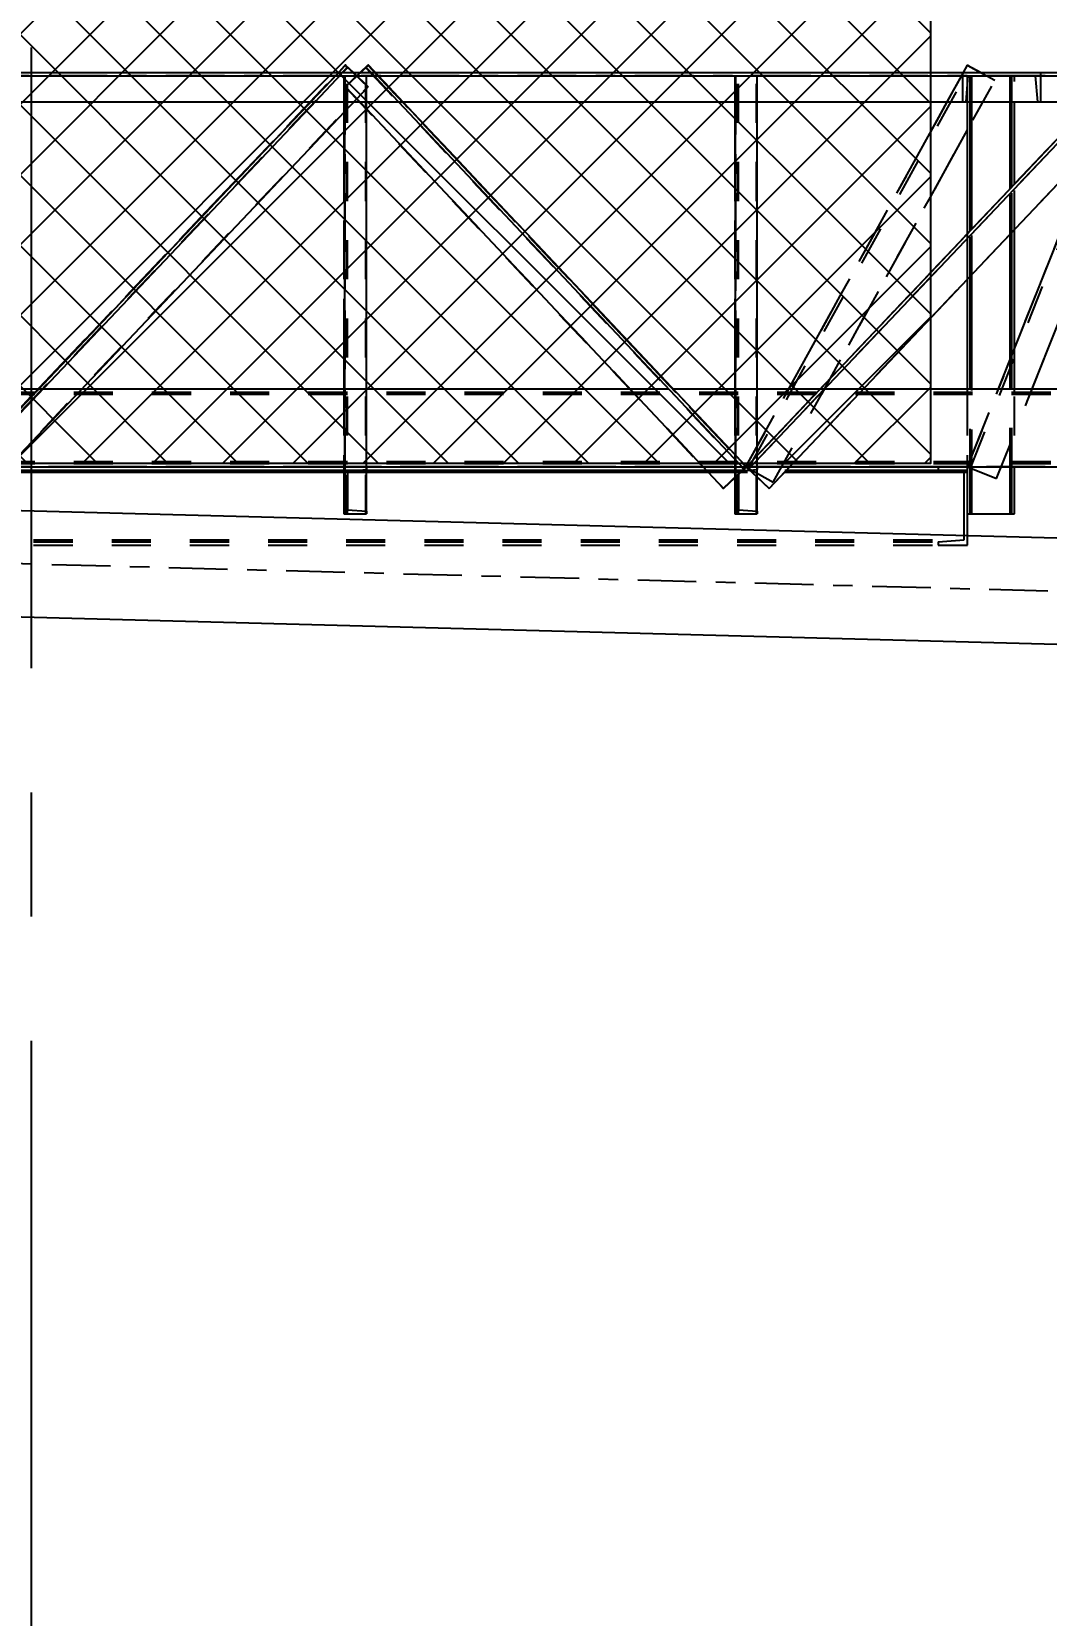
# Model space of a CAD drawing. Header units: millimetres. Extents: x 2368 to 8313, y 7493 to 11698.
# Drawn here: x 5380.6 to 5432.5, y 11214.7 to 11295.7 of the extents above; entities that cross this region are included whole.
import ezdxf

# ---------------------------------------------------------------- set-up
doc = ezdxf.new("R2010")
doc.units = ezdxf.units.MM
for name, pattern in [('CENTER', [50.8, 31.75, -6.35, 6.35, -6.35]), ('XKITLINE00', [0]), ('XKITLINE02', [4, 2, -2]), ('XKITLINE03', [6, 3, -1, 1, -1])]:
    doc.linetypes.add(name, pattern=pattern)
doc.styles.add('ROMANS', font='romans.shx')
doc.dimstyles.new('MD300', dxfattribs={"dimtxt": 2.5, "dimasz": 2.5, "dimexe": 1, "dimexo": 1, "dimgap": 0.5, "dimtad": 1, "dimdec": 1, "dimlfac": 50, "dimrnd": 0.5, "dimdsep": 46, "dimtxsty": 'ROMANS', "dimcen": 1, "dimclrd": 146, "dimclre": 146, "dimclrt": 30, "dimadec": 1, "dimazin": 2, "dimtfac": 1, "dimtdec": 1, "dimtmove": 0, "dimatfit": 1, "dimfxl": 1, "dimtolj": 1, "dimtzin": 0, "dimlwd": -1, "dimlwe": -1, "dimarcsym": 0})

# ---------------------------------------------------------------- blocks, each defined once
blk = doc.blocks.new('*D29')
at = {"color": 146, "transparency": 16777216}
for p, q in [((6169.047, 11249.197), (6169.047, 10991.038)), ((5216.588, 11053.98), (5216.588, 10991.038)), ((5219.088, 10992.038), (6166.547, 10992.038))]:
    blk.add_line(p, q, dxfattribs=at)
for points in [[(5219.088, 10992.455), (5219.088, 10991.621), (5216.588, 10992.038)], [(6166.547, 10992.455), (6166.547, 10991.621), (6169.047, 10992.038)]]:
    blk.add_solid(points, dxfattribs=at)
at = {"layer": 'Defpoints', "color": 0, "transparency": 16777216}
for p in [(6169.047, 11250.197), (5216.588, 11054.98), (6169.047, 10992.038)]:
    blk.add_point(p, dxfattribs=at)
at = {"color": 30, "transparency": 16777216, "insert": (5692.818, 10993.788), "char_height": 2.5, "attachment_point": 5, "style": 'ROMANS'}
blk.add_mtext('\\A1;47623', dxfattribs=at)
blk = doc.blocks.new('*D37')
at = {"color": 146, "transparency": 16777216}
for p, q in [((6544.584, 11276.27), (6544.584, 10979.265)), ((5216.588, 11053.98), (5216.588, 10979.265)), ((5219.088, 10980.265), (6542.084, 10980.265))]:
    blk.add_line(p, q, dxfattribs=at)
for points in [[(5219.088, 10980.681), (5219.088, 10979.848), (5216.588, 10980.265)], [(6542.084, 10980.681), (6542.084, 10979.848), (6544.584, 10980.265)]]:
    blk.add_solid(points, dxfattribs=at)
at = {"layer": 'Defpoints', "color": 0, "transparency": 16777216}
for p in [(6544.584, 11277.27), (5216.588, 11054.98), (6544.584, 10980.265)]:
    blk.add_point(p, dxfattribs=at)
at = {"color": 30, "transparency": 16777216, "insert": (5880.586, 10982.015), "char_height": 2.5, "attachment_point": 5, "style": 'ROMANS'}
blk.add_mtext('\\A1;66400', dxfattribs=at)
blk = doc.blocks.new('*D38')
at = {"color": 146, "transparency": 16777216}
for p, q in [((3888.584, 11276.27), (3888.584, 10968.162)), ((6544.588, 11276.271), (6544.588, 10968.162)), ((6542.088, 10969.162), (3891.084, 10969.162))]:
    blk.add_line(p, q, dxfattribs=at)
for points in [[(3891.084, 10969.579), (3891.084, 10968.745), (3888.584, 10969.162)], [(6542.088, 10969.579), (6542.088, 10968.745), (6544.588, 10969.162)]]:
    blk.add_solid(points, dxfattribs=at)
at = {"layer": 'Defpoints', "color": 0, "transparency": 16777216}
for p in [(3888.584, 11277.27), (6544.588, 11277.271), (3888.584, 10969.162)]:
    blk.add_point(p, dxfattribs=at)
at = {"color": 30, "transparency": 16777216, "insert": (5216.586, 10970.912), "char_height": 2.5, "attachment_point": 5, "style": 'ROMANS'}
blk.add_mtext('\\A1;132800', dxfattribs=at)

msp = doc.modelspace()

# ---------------------------------------------------------------- hatches: boundary and pattern name
h = msp.add_hatch()
h.set_pattern_fill('ANSI37', color=1, scale=0.8, style=0)
h.set_pattern_definition([(45, (2834.9725, 7557.9502), (-1.7960512, 1.7960512), []), (135, (2834.9725, 7557.9502), (-1.7960512, -1.7960512), [])])
h.paths.add_polyline_path([(5426.5882, 11273.5862), (5426.5882, 11311.4162), (5306.5882, 11311.4162), (5306.5882, 11273.5862)])

# ---------------------------------------------------------------- linework, layer by layer
at = {"color": 6, "linetype": 'CENTER'}
msp.add_line((5380.5882, 10907.5139), (5380.5882, 11495.735), dxfattribs=at)
at = {"color": 3, "linetype": 'XKITLINE02'}
for p, q in [((5377.1382, 11273.4162), (5396.6281, 11293.9667)), ((5377.1382, 11273.4162), (5396.6282, 11293.9667)), ((5377.1672, 11273.4162), (5396.6572, 11293.9667)), ((5396.626, 11292.8676), (5397.7908, 11293.9644)), ((5396.6281, 11293.9667), (5397.7891, 11292.8657)), ((5396.6281, 11293.9667), (5396.6282, 11293.9667)), ((5396.6282, 11293.9667), (5396.7442, 11293.8566)), ((5396.655, 11292.8676), (5397.8199, 11293.9644)), ((5396.6571, 11293.9667), (5396.6571, 11293.9667)), ((5396.6572, 11293.9667), (5397.8181, 11292.8657)), ((5397.6744, 11293.8547), (5397.7909, 11293.9644)), ((5397.7034, 11293.8547), (5397.8198, 11293.9644)), ((5397.7909, 11293.9644), (5397.7908, 11293.9644)), ((5397.7908, 11293.9644), (5417.1382, 11273.4162)), ((5397.7909, 11293.9644), (5417.1382, 11273.4162)), ((5397.8199, 11293.9644), (5417.1672, 11273.4162)), ((5417.1382, 11273.4162), (5428.4882, 11293.9667)), ((5417.1672, 11273.4162), (5436.6572, 11293.9667)), ((5428.4882, 11293.9667), (5428.6283, 11293.8894)), ((5428.4882, 11273.4162), (5436.6572, 11293.9667)), ((5298.7444, 11293.5862), (5462.4601, 11293.5862)), ((5298.7444, 11293.4162), (5462.4601, 11293.4162)), ((5298.7444, 11293.4162), (5462.4601, 11293.4162)), ((5298.7444, 11293.4162), (5462.4601, 11293.4162)), ((5300.9482, 11293.5862), (5432.2282, 11293.5862)), ((5301.2246, 11293.4162), (5431.9518, 11293.4162)), ((5310.3387, 11293.4162), (5428.5046, 11293.4162)), ((5310.4103, 11293.5862), (5428.2282, 11293.5862)), ((5377.2543, 11273.3061), (5396.7442, 11293.8566)), ((5377.2543, 11273.3061), (5396.7442, 11293.8566)), ((5377.2833, 11273.3061), (5396.7733, 11293.8566)), ((5394.8737, 11292.0862), (5396.2963, 11293.5862)), ((5394.8737, 11292.0862), (5396.2963, 11293.5862)), ((5395.0942, 11292.0862), (5396.5168, 11293.5862)), ((5395.0942, 11292.0862), (5396.5168, 11293.5862)), ((5396.5882, 11271.0162), (5396.5882, 11293.4162)), ((5396.5882, 11293.4162), (5397.6882, 11293.4162)), ((5396.6172, 11293.4162), (5397.7172, 11293.4162)), ((5396.6172, 11292.0862), (5396.6172, 11293.4162)), ((5396.6172, 11293.4162), (5397.7172, 11293.4162)), ((5396.6172, 11292.0862), (5396.6172, 11293.4162)), ((5396.6172, 11271.0162), (5396.6172, 11293.4162)), ((5396.6172, 11293.4162), (5397.7172, 11293.4162)), ((5396.6549, 11292.8676), (5397.4182, 11293.5862)), ((5396.6549, 11292.8676), (5397.4182, 11293.5862)), ((5396.7282, 11271.0162), (5396.7282, 11293.4162)), ((5396.7442, 11293.8566), (5396.7442, 11293.8566)), ((5396.7572, 11271.0162), (5396.7572, 11293.4162)), ((5396.7572, 11271.0162), (5396.7572, 11293.4162)), ((5396.7572, 11271.0162), (5396.7572, 11293.4162)), ((5397.0584, 11293.5862), (5397.8181, 11292.8657)), ((5397.0584, 11293.5862), (5397.8181, 11292.8657)), ((5397.6744, 11293.8547), (5397.6744, 11293.8547)), ((5397.6744, 11293.8547), (5417.0217, 11273.3065)), ((5397.6744, 11293.8547), (5417.0217, 11273.3065)), ((5397.6882, 11271.0162), (5397.6882, 11293.4162)), ((5397.7034, 11293.8547), (5417.0507, 11273.3065)), ((5397.7172, 11292.0862), (5397.7172, 11293.4162)), ((5397.7172, 11292.0862), (5397.7172, 11293.4162)), ((5397.7172, 11271.0162), (5397.7172, 11293.4162)), ((5397.9562, 11293.5862), (5399.3685, 11292.0862)), ((5397.9562, 11293.5862), (5399.3685, 11292.0862)), ((5398.1759, 11293.5862), (5399.5883, 11292.0862)), ((5398.1759, 11293.5862), (5399.5883, 11292.0862)), ((5416.5882, 11271.0162), (5416.5882, 11293.4162)), ((5416.5882, 11293.4162), (5417.6882, 11293.4162)), ((5416.6172, 11293.4162), (5417.7172, 11293.4162)), ((5416.6172, 11292.0862), (5416.6172, 11293.4162)), ((5416.6172, 11293.4162), (5417.7172, 11293.4162)), ((5416.6172, 11292.0862), (5416.6172, 11293.4162)), ((5416.6172, 11271.0162), (5416.6172, 11293.4162)), ((5416.6172, 11293.4162), (5417.7172, 11293.4162)), ((5416.7282, 11271.0162), (5416.7282, 11293.4162)), ((5416.7572, 11271.0162), (5416.7572, 11293.4162)), ((5416.7572, 11271.0162), (5416.7572, 11293.4162)), ((5416.7572, 11271.0162), (5416.7572, 11293.4162)), ((5417.2783, 11273.3389), (5428.6283, 11293.8894)), ((5417.2783, 11273.3389), (5428.6283, 11293.8894)), ((5417.2833, 11273.3061), (5436.7733, 11293.8566)), ((5417.6882, 11271.0162), (5417.6882, 11293.4162)), ((5417.7172, 11292.0862), (5417.7172, 11293.4162)), ((5417.7172, 11292.0862), (5417.7172, 11293.4162)), ((5417.7172, 11271.0162), (5417.7172, 11293.4162)), ((5421.0225, 11277.1398), (5429.8888, 11293.1932)), ((5427.4496, 11292.0862), (5428.278, 11293.5862)), ((5428.2282, 11293.5862), (5428.2282, 11292.0862)), ((5428.2282, 11293.5862), (5428.2282, 11292.0862)), ((5428.2282, 11293.5862), (5462.4602, 11293.5862)), ((5428.2282, 11293.5862), (5428.2282, 11292.0862)), ((5428.2282, 11293.5862), (5432.2282, 11293.5862)), ((5428.2282, 11293.5862), (5428.2282, 11293.5862)), ((5428.2282, 11293.5862), (5428.2282, 11292.0862)), ((5428.2282, 11293.5862), (5432.2282, 11293.5862)), ((5428.5046, 11293.4162), (5428.3982, 11292.0862)), ((5428.5046, 11293.4162), (5428.3982, 11292.0862)), ((5428.5046, 11293.4162), (5428.3982, 11292.0862)), ((5428.5046, 11293.4162), (5428.3982, 11292.0862)), ((5428.4882, 11283.0281), (5428.4882, 11293.4162)), ((5428.4882, 11293.4162), (5428.701, 11293.4162)), ((5428.4882, 11293.4162), (5430.8882, 11293.4162)), ((5428.5046, 11293.4162), (5454.2662, 11293.4162)), ((5428.5046, 11293.4162), (5431.9518, 11293.4162)), ((5428.5046, 11293.4162), (5428.5046, 11293.4162)), ((5428.5046, 11293.4162), (5431.9518, 11293.4162)), ((5428.6242, 11292.0862), (5428.6242, 11293.4162)), ((5428.6283, 11293.8894), (5429.8888, 11293.1932)), ((5428.6283, 11293.8894), (5428.6283, 11293.8894)), ((5428.6368, 11273.3571), (5436.8059, 11293.9076)), ((5428.6369, 11273.3571), (5436.8059, 11293.9076)), ((5428.701, 11292.0862), (5428.701, 11293.4162)), ((5430.6754, 11292.0862), (5430.6754, 11293.4162)), ((5430.7522, 11292.0862), (5430.7522, 11293.4162)), ((5430.8882, 11277.1398), (5430.8882, 11293.4162)), ((5431.6901, 11277.1398), (5438.144, 11293.3757)), ((5431.9518, 11293.4162), (5432.0582, 11292.0862)), ((5431.9518, 11293.4162), (5432.0582, 11292.0862)), ((5431.9518, 11293.4162), (5432.0582, 11292.0862)), ((5431.9518, 11293.4162), (5431.9518, 11293.4162)), ((5431.9518, 11293.4162), (5432.0582, 11292.0862)), ((5432.1297, 11293.4162), (5462.4602, 11293.4162)), ((5432.2282, 11293.5862), (5432.2282, 11292.0862)), ((5432.2282, 11293.5862), (5432.2282, 11292.0862)), ((5432.2282, 11293.5862), (5432.2282, 11292.0862)), ((5432.2282, 11293.5862), (5432.2282, 11293.5862)), ((5432.2282, 11293.5862), (5432.2282, 11292.0862)), ((5378.2991, 11272.3152), (5397.7891, 11292.8657)), ((5378.3282, 11272.3152), (5397.8181, 11292.8657)), ((5396.6172, 11291.5995), (5397.8181, 11292.8657)), ((5396.6172, 11291.5995), (5397.8181, 11292.8657)), ((5396.626, 11292.8676), (5415.9733, 11272.3194)), ((5396.6549, 11292.8676), (5397.7172, 11291.7394)), ((5396.6549, 11292.8676), (5397.7172, 11291.7394)), ((5396.655, 11292.8676), (5416.0023, 11272.3194)), ((5418.3282, 11272.3152), (5437.8181, 11292.8657)), ((5298.7444, 11292.0862), (5462.4601, 11292.0862)), ((5300.9482, 11292.0862), (5432.2282, 11292.0862)), ((5309.7791, 11292.0862), (5428.2282, 11292.0862)), ((5428.2282, 11292.0862), (5462.4602, 11292.0862)), ((5428.2282, 11292.0862), (5428.3982, 11292.0862)), ((5428.2282, 11292.0862), (5428.2282, 11292.0862)), ((5428.2282, 11292.0862), (5428.3982, 11292.0862)), ((5428.3982, 11292.0862), (5428.3982, 11292.0862)), ((5432.0582, 11292.0862), (5432.2282, 11292.0862)), ((5432.0582, 11292.0862), (5432.2282, 11292.0862)), ((5432.0582, 11292.0862), (5432.0582, 11292.0862)), ((5432.0582, 11292.0862), (5432.2282, 11292.0862)), ((5432.2282, 11292.0862), (5432.2282, 11292.0862)), ((5417.1382, 11273.4162), (5426.5882, 11290.5265)), ((5430.6754, 11285.3343), (5430.6754, 11287.6595)), ((5430.7522, 11285.4153), (5430.7522, 11287.7404)), ((5430.8882, 11285.5587), (5430.8882, 11287.8838)), ((5418.5388, 11272.6427), (5426.5882, 11287.217)), ((5428.4882, 11283.0281), (5428.4882, 11285.3532)), ((5428.6242, 11283.1715), (5428.6242, 11285.4966)), ((5428.701, 11283.2525), (5428.701, 11285.5776)), ((5430.8882, 11271.0162), (5430.8882, 11279.4539)), ((5430.6754, 11273.4162), (5430.6754, 11278.9185)), ((5430.7522, 11273.4162), (5430.7522, 11279.1117)), ((5298.7444, 11277.4162), (5462.4534, 11277.4162)), ((5298.7444, 11277.4162), (5462.4534, 11277.4162)), ((5298.7444, 11277.2462), (5462.4534, 11277.2462)), ((5298.7444, 11277.2462), (5462.4534, 11277.2462)), ((5298.7444, 11277.1398), (5462.4534, 11277.1398)), ((5298.7444, 11277.1398), (5462.4534, 11277.1398)), ((5298.7445, 11277.4162), (5462.4535, 11277.4162)), ((5298.7445, 11277.4162), (5462.4535, 11277.4162)), ((5298.7445, 11277.2462), (5462.4535, 11277.2462)), ((5298.7445, 11277.2462), (5462.4535, 11277.2462)), ((5298.7445, 11277.1398), (5462.4535, 11277.1398)), ((5298.7445, 11277.1398), (5462.4535, 11277.1398)), ((5380.9607, 11277.4162), (5383.1659, 11277.4162)), ((5380.9607, 11277.4162), (5383.1659, 11277.4162)), ((5396.6172, 11277.4162), (5397.7172, 11277.4162)), ((5396.6172, 11277.4162), (5397.7172, 11277.4162)), ((5411.2034, 11277.4162), (5413.401, 11277.4162)), ((5411.2034, 11277.4162), (5413.401, 11277.4162)), ((5416.6172, 11277.4162), (5417.7172, 11277.4162)), ((5416.6172, 11277.4162), (5417.7172, 11277.4162)), ((5420.9607, 11277.4162), (5423.1659, 11277.4162)), ((5420.9607, 11277.4162), (5423.1659, 11277.4162)), ((5428.4882, 11273.4162), (5430.0782, 11277.4162)), ((5428.4882, 11271.0162), (5428.4882, 11277.4162)), ((5428.6242, 11273.3621), (5428.6242, 11277.4162)), ((5428.701, 11273.3316), (5428.701, 11277.4162)), ((5429.975, 11272.8252), (5431.8, 11277.4162)), ((5298.7444, 11273.6926), (5462.4534, 11273.6926)), ((5298.7444, 11273.6926), (5462.4534, 11273.6926)), ((5298.7445, 11273.6926), (5462.4535, 11273.6926)), ((5298.7445, 11273.6926), (5462.4535, 11273.6926)), ((5416.6172, 11273.7669), (5416.6172, 11274.0003)), ((5416.6172, 11273.7669), (5416.6172, 11274.0003)), ((5417.7172, 11273.7636), (5417.7172, 11273.9961)), ((5417.7172, 11273.7636), (5417.7172, 11273.9961)), ((5298.7444, 11273.5862), (5462.4534, 11273.5862)), ((5298.7444, 11273.5862), (5462.4534, 11273.5862)), ((5298.7445, 11273.5862), (5462.4535, 11273.5862)), ((5298.7445, 11273.5862), (5462.4535, 11273.5862)), ((5298.7445, 11273.4162), (5462.4535, 11273.4162)), ((5298.7445, 11273.4162), (5462.4535, 11273.4162)), ((5304.6882, 11273.4162), (5428.4882, 11273.4162)), ((5306.5882, 11273.4162), (5426.5882, 11273.4162)), ((5396.6172, 11273.4162), (5397.7172, 11273.4162)), ((5396.6172, 11273.4162), (5397.7172, 11273.4162)), ((5396.6172, 11273.4162), (5397.7172, 11273.4162)), ((5396.6172, 11273.4162), (5396.6172, 11271.0162)), ((5396.6172, 11273.4162), (5396.6172, 11271.0162)), ((5396.6172, 11273.4162), (5397.7172, 11273.4162)), ((5396.6172, 11273.4162), (5396.6172, 11271.0162)), ((5396.6172, 11273.4162), (5396.6172, 11271.0162)), ((5396.6172, 11273.2462), (5397.7172, 11273.2462)), ((5396.6172, 11273.1398), (5397.7172, 11273.1398)), ((5396.7572, 11273.2034), (5397.7172, 11273.2802)), ((5396.7572, 11273.2034), (5397.7172, 11273.2802)), ((5396.7572, 11273.2034), (5397.7172, 11273.2802)), ((5396.7572, 11273.2034), (5396.7572, 11271.229)), ((5396.7572, 11273.2034), (5396.7572, 11273.2034)), ((5396.7572, 11273.2034), (5396.7572, 11271.229)), ((5396.7572, 11273.2034), (5396.7572, 11271.229)), ((5396.7572, 11273.2034), (5396.7572, 11271.229)), ((5397.7172, 11273.4162), (5397.7172, 11273.2802)), ((5397.7172, 11273.4162), (5397.7172, 11273.2802)), ((5397.7172, 11273.4162), (5397.7172, 11273.2802)), ((5397.7172, 11273.4162), (5397.7172, 11273.2802)), ((5397.7172, 11273.2802), (5397.7172, 11273.2802)), ((5414.9696, 11273.4162), (5419.3723, 11273.4162)), ((5414.9696, 11273.4162), (5419.3723, 11273.4162)), ((5415.1296, 11273.2462), (5419.2111, 11273.2462)), ((5415.2298, 11273.1398), (5419.1102, 11273.1398)), ((5415.9733, 11272.3194), (5417.1382, 11273.4162)), ((5416.0023, 11272.3194), (5417.1672, 11273.4162)), ((5416.6172, 11273.4162), (5417.7172, 11273.4162)), ((5416.6172, 11273.4162), (5416.6172, 11271.0162)), ((5416.6172, 11273.4162), (5416.6172, 11271.0162)), ((5416.6172, 11272.8983), (5417.1672, 11273.4162)), ((5416.6172, 11273.4162), (5417.7172, 11273.4162)), ((5416.6172, 11273.4162), (5416.6172, 11271.0162)), ((5416.6172, 11273.4162), (5416.6172, 11271.0162)), ((5416.6172, 11272.8983), (5417.0507, 11273.3065)), ((5416.7572, 11273.2034), (5417.7172, 11273.2802)), ((5416.7572, 11273.2034), (5417.7172, 11273.2802)), ((5416.7572, 11273.2034), (5417.7172, 11273.2802)), ((5416.7572, 11273.2034), (5416.7572, 11271.229)), ((5416.7572, 11273.2034), (5416.7572, 11273.2034)), ((5416.7572, 11273.2034), (5416.7572, 11271.229)), ((5416.7572, 11273.2034), (5416.7572, 11271.229)), ((5416.7572, 11273.2034), (5416.7572, 11271.229)), ((5417.0217, 11273.3065), (5417.1382, 11273.4162)), ((5417.0217, 11273.3065), (5417.0217, 11273.3065)), ((5417.0507, 11273.3065), (5417.0507, 11273.3065)), ((5417.1382, 11273.4162), (5418.5388, 11272.6427)), ((5417.1382, 11273.4162), (5417.2783, 11273.3389)), ((5417.1382, 11273.4162), (5417.1382, 11273.4162)), ((5417.1382, 11273.4162), (5417.1382, 11273.4162)), ((5417.1672, 11273.4162), (5418.3282, 11272.3152)), ((5417.1672, 11273.4162), (5417.1672, 11273.4162)), ((5417.2783, 11273.3389), (5417.2783, 11273.3389)), ((5417.2833, 11273.3061), (5417.7172, 11272.8946)), ((5417.2833, 11273.3061), (5417.7172, 11272.8946)), ((5417.7172, 11273.4162), (5417.7172, 11273.2802)), ((5417.7172, 11273.4162), (5417.7172, 11273.2802)), ((5417.7172, 11273.4162), (5417.7172, 11273.2802)), ((5417.7172, 11273.4162), (5417.7172, 11273.2802)), ((5417.7172, 11273.2802), (5417.7172, 11273.2802)), ((5426.9882, 11273.4162), (5426.9882, 11273.2462)), ((5426.9882, 11273.2462), (5428.4882, 11273.2462)), ((5428.3182, 11273.1398), (5428.4882, 11273.1398)), ((5428.3182, 11269.6926), (5428.3182, 11273.1398)), ((5428.4882, 11269.4162), (5428.4882, 11273.4162)), ((5428.4882, 11273.4162), (5428.6369, 11273.3571)), ((5428.4882, 11273.4162), (5428.4882, 11273.4162)), ((5428.4882, 11269.4162), (5428.4882, 11273.4162)), ((5428.6368, 11273.3571), (5428.6369, 11273.3571)), ((5396.5882, 11271.0162), (5397.6882, 11271.0162)), ((5396.6172, 11271.0162), (5397.7172, 11271.0162)), ((5396.6172, 11271.0162), (5397.7172, 11271.0162)), ((5396.6172, 11271.0162), (5397.7172, 11271.0162)), ((5396.7572, 11271.229), (5397.7172, 11271.1522)), ((5396.7572, 11271.229), (5396.7572, 11271.229)), ((5396.7572, 11271.229), (5397.7172, 11271.1522)), ((5396.7572, 11271.229), (5397.7172, 11271.1522)), ((5397.7172, 11271.1522), (5397.7172, 11271.0162)), ((5397.7172, 11271.1522), (5397.7172, 11271.1522)), ((5397.7172, 11271.1522), (5397.7172, 11271.0162)), ((5397.7172, 11271.1522), (5397.7172, 11271.0162)), ((5397.7172, 11271.1522), (5397.7172, 11271.0162)), ((5416.5882, 11271.0162), (5417.6882, 11271.0162)), ((5416.6172, 11271.0162), (5417.7172, 11271.0162)), ((5416.6172, 11271.0162), (5417.7172, 11271.0162)), ((5416.6172, 11271.0162), (5417.7172, 11271.0162)), ((5416.7572, 11271.229), (5417.7172, 11271.1522)), ((5416.7572, 11271.229), (5416.7572, 11271.229)), ((5416.7572, 11271.229), (5417.7172, 11271.1522)), ((5416.7572, 11271.229), (5417.7172, 11271.1522)), ((5417.7172, 11271.1522), (5417.7172, 11271.0162)), ((5417.7172, 11271.1522), (5417.7172, 11271.1522)), ((5417.7172, 11271.1522), (5417.7172, 11271.0162)), ((5417.7172, 11271.1522), (5417.7172, 11271.0162)), ((5417.7172, 11271.1522), (5417.7172, 11271.0162)), ((5428.4882, 11271.0162), (5428.701, 11271.0162)), ((5304.6882, 11269.6926), (5428.4882, 11269.6926)), ((5426.9882, 11269.5862), (5428.3182, 11269.6926)), ((5428.3182, 11269.6926), (5428.3182, 11269.8972)), ((5428.4882, 11269.4162), (5428.4882, 11269.8927)), ((5428.4882, 11269.4162), (5428.4882, 11269.6926)), ((5304.6882, 11269.5862), (5428.4882, 11269.5862)), ((5304.6882, 11269.4162), (5428.4882, 11269.4162)), ((5426.9882, 11269.5862), (5426.9882, 11269.4162)), ((5426.9882, 11269.5862), (5426.9882, 11269.4162)), ((5426.9882, 11269.4162), (5428.4882, 11269.4162))]:
    msp.add_line(p, q, dxfattribs=at)
at = {"color": 1, "linetype": 'XKITLINE03'}
for p, q in [((5377.1382, 11273.4162), (5396.6281, 11293.9667)), ((5396.6571, 11293.9667), (5377.1672, 11273.4162)), ((5377.1672, 11273.4162), (5396.6572, 11293.9667)), ((5396.6571, 11293.9667), (5377.1672, 11273.4162)), ((5397.7908, 11293.9644), (5417.1382, 11273.4162)), ((5417.1672, 11273.4162), (5397.8198, 11293.9644)), ((5417.1672, 11273.4162), (5397.8198, 11293.9644)), ((5397.8199, 11293.9644), (5417.1672, 11273.4162)), ((5417.1382, 11273.4162), (5428.4882, 11293.9667)), ((5436.6571, 11293.9667), (5417.1672, 11273.4162)), ((5417.1672, 11273.4162), (5436.6572, 11293.9667)), ((5436.6571, 11293.9667), (5417.1672, 11273.4162)), ((5428.4882, 11273.4162), (5436.6572, 11293.9667)), ((5298.7444, 11293.4162), (5462.4601, 11293.4162)), ((5462.4601, 11293.4162), (5298.7444, 11293.4162)), ((5462.4601, 11293.4162), (5298.7444, 11293.4162)), ((5396.5882, 11271.0162), (5396.5882, 11293.4162)), ((5396.6172, 11293.4162), (5396.6172, 11271.0162)), ((5396.6172, 11293.4162), (5396.6172, 11271.0162)), ((5396.6172, 11271.0162), (5396.6172, 11293.4162)), ((5416.5882, 11271.0162), (5416.5882, 11293.4162)), ((5416.6172, 11293.4162), (5416.6172, 11271.0162)), ((5416.6172, 11293.4162), (5416.6172, 11271.0162)), ((5416.6172, 11271.0162), (5416.6172, 11293.4162)), ((5428.4882, 11271.0162), (5428.4882, 11293.4162)), ((5462.4534, 11273.4162), (5298.7444, 11273.4162)), ((5462.4534, 11273.4162), (5298.7444, 11273.4162)), ((5298.7445, 11273.4162), (5462.4535, 11273.4162)), ((5298.7445, 11273.4162), (5462.4535, 11273.4162)), ((5428.4882, 11273.4162), (5304.6882, 11273.4162)), ((5396.6172, 11273.4162), (5396.6172, 11273.4162)), ((5396.6172, 11273.4162), (5396.6172, 11273.4162)), ((5416.6172, 11273.4162), (5416.6172, 11273.4162)), ((5416.6172, 11273.4162), (5416.6172, 11273.4162)), ((5428.4882, 11273.4162), (5428.4882, 11273.4162))]:
    msp.add_line(p, q, dxfattribs=at)
at = {"color": 7, "linetype": 'XKITLINE00'}
for p, q in [((5396.2963, 11293.5862), (5396.6571, 11293.9667)), ((5396.2963, 11293.5862), (5396.6571, 11293.9667)), ((5396.6571, 11293.9667), (5396.7732, 11293.8566)), ((5396.6571, 11293.9667), (5397.0584, 11293.5862)), ((5397.4182, 11293.5862), (5397.8198, 11293.9644)), ((5397.7034, 11293.8547), (5397.8198, 11293.9644)), ((5397.8198, 11293.9644), (5398.1759, 11293.5862)), ((5397.8198, 11293.9644), (5398.1759, 11293.5862)), ((5428.278, 11293.5862), (5428.4882, 11293.9667)), ((5428.4882, 11293.9667), (5429.1772, 11293.5862)), ((5428.4882, 11293.9667), (5428.4882, 11293.9667)), ((5311.2146, 11293.5862), (5448.393, 11293.5862)), ((5311.2146, 11293.5862), (5448.393, 11293.5862)), ((5396.5168, 11293.5862), (5396.7732, 11293.8566)), ((5396.5168, 11293.5862), (5396.7732, 11293.8566)), ((5396.7732, 11293.8566), (5397.0584, 11293.5862)), ((5397.4182, 11293.5862), (5397.7034, 11293.8547)), ((5397.7034, 11293.8547), (5397.9562, 11293.5862)), ((5397.7034, 11293.8547), (5397.9562, 11293.5862)), ((5310.5834, 11292.0862), (5449.0105, 11292.0862)), ((5310.5834, 11292.0862), (5449.0105, 11292.0862)), ((5377.1672, 11273.4162), (5394.8737, 11292.0862)), ((5377.1672, 11273.4162), (5394.8737, 11292.0862)), ((5377.2833, 11273.3061), (5395.0942, 11292.0862)), ((5377.2833, 11273.3061), (5395.0942, 11292.0862)), ((5378.3281, 11272.3152), (5396.6172, 11291.5995)), ((5378.3281, 11272.3152), (5396.6172, 11291.5995)), ((5396.6172, 11271.0162), (5396.6172, 11292.0862)), ((5396.6172, 11271.0162), (5396.6172, 11292.0862)), ((5397.7172, 11271.0162), (5397.7172, 11292.0862)), ((5397.7172, 11271.0162), (5397.7172, 11292.0862)), ((5397.7172, 11291.7394), (5416.0023, 11272.3194)), ((5397.7172, 11291.7394), (5416.0023, 11272.3194)), ((5399.3685, 11292.0862), (5417.0507, 11273.3065)), ((5399.3685, 11292.0862), (5417.0507, 11273.3065)), ((5399.5883, 11292.0862), (5417.1672, 11273.4162)), ((5399.5883, 11292.0862), (5417.1672, 11273.4162)), ((5416.6172, 11274.0003), (5416.6172, 11292.0862)), ((5416.6172, 11274.0003), (5416.6172, 11292.0862)), ((5417.1672, 11273.4162), (5434.8737, 11292.0862)), ((5417.1672, 11273.4162), (5434.8737, 11292.0862)), ((5417.2833, 11273.3061), (5435.0942, 11292.0862)), ((5417.2833, 11273.3061), (5435.0942, 11292.0862)), ((5417.7172, 11273.9961), (5417.7172, 11292.0862)), ((5417.7172, 11273.9961), (5417.7172, 11292.0862)), ((5418.3281, 11272.3152), (5436.6172, 11291.5995)), ((5418.3281, 11272.3152), (5436.6172, 11291.5995)), ((5426.5882, 11290.5265), (5427.4496, 11292.0862)), ((5428.4882, 11285.3532), (5428.4882, 11292.0862)), ((5428.6242, 11285.4966), (5428.6242, 11292.0862)), ((5428.701, 11285.5776), (5428.701, 11292.0862)), ((5430.6754, 11287.6595), (5430.6754, 11292.0862)), ((5430.7522, 11287.7404), (5430.7522, 11292.0862)), ((5430.8882, 11287.8838), (5430.8882, 11292.0862)), ((5426.5882, 11287.217), (5428.4882, 11290.6573)), ((5430.0782, 11277.4162), (5435.066, 11289.9639)), ((5431.8, 11277.4162), (5436.6172, 11289.5347)), ((5430.6754, 11278.9185), (5430.6754, 11285.3343)), ((5430.7522, 11279.1117), (5430.7522, 11285.4153)), ((5430.8882, 11279.4539), (5430.8882, 11285.5587)), ((5428.4882, 11277.4162), (5428.4882, 11283.0281)), ((5428.6242, 11277.4162), (5428.6242, 11283.1715)), ((5428.701, 11277.4162), (5428.701, 11283.2525)), ((5377.7172, 11277.4162), (5380.9607, 11277.4162)), ((5377.7172, 11277.4162), (5380.9607, 11277.4162)), ((5383.1659, 11277.4162), (5396.6172, 11277.4162)), ((5383.1659, 11277.4162), (5396.6172, 11277.4162)), ((5397.7172, 11277.4162), (5411.2034, 11277.4162)), ((5397.7172, 11277.4162), (5411.2034, 11277.4162)), ((5413.401, 11277.4162), (5416.6172, 11277.4162)), ((5413.401, 11277.4162), (5416.6172, 11277.4162)), ((5417.7172, 11277.4162), (5420.9607, 11277.4162)), ((5417.7172, 11277.4162), (5420.9607, 11277.4162)), ((5423.1659, 11277.4162), (5436.6172, 11277.4162)), ((5423.1659, 11277.4162), (5436.6172, 11277.4162)), ((5416.6172, 11271.0162), (5416.6172, 11273.7669)), ((5416.6172, 11271.0162), (5416.6172, 11273.7669)), ((5417.7172, 11271.0162), (5417.7172, 11273.7636)), ((5417.7172, 11271.0162), (5417.7172, 11273.7636)), ((5379.1102, 11273.1398), (5396.6172, 11273.1398)), ((5379.2111, 11273.2462), (5396.6172, 11273.2462)), ((5379.3723, 11273.4162), (5396.6172, 11273.4162)), ((5379.3723, 11273.4162), (5396.6172, 11273.4162)), ((5397.7172, 11273.4162), (5414.9696, 11273.4162)), ((5397.7172, 11273.4162), (5414.9696, 11273.4162)), ((5397.7172, 11273.2462), (5415.1296, 11273.2462)), ((5397.7172, 11273.1398), (5415.2298, 11273.1398)), ((5416.0023, 11272.3194), (5416.6172, 11272.8983)), ((5416.0023, 11272.3194), (5416.6172, 11272.8983)), ((5417.0507, 11273.3065), (5417.1672, 11273.4162)), ((5417.0507, 11273.3065), (5417.1672, 11273.4162)), ((5417.0507, 11273.3065), (5417.0507, 11273.3065)), ((5417.1672, 11273.4162), (5417.2833, 11273.3061)), ((5417.1672, 11273.4162), (5417.2833, 11273.3061)), ((5417.7172, 11272.8946), (5418.3281, 11272.3152)), ((5417.7172, 11272.8946), (5418.3281, 11272.3152)), ((5419.1102, 11273.1398), (5428.3182, 11273.1398)), ((5419.2111, 11273.2462), (5426.9882, 11273.2462)), ((5419.3723, 11273.4162), (5436.6172, 11273.4162)), ((5419.3723, 11273.4162), (5436.6172, 11273.4162)), ((5426.9882, 11273.4162), (5426.9882, 11273.2462)), ((5426.9882, 11273.4162), (5428.4882, 11273.4162)), ((5426.9882, 11273.2462), (5428.3182, 11273.1398)), ((5428.3182, 11269.8972), (5428.3182, 11273.1398)), ((5428.4882, 11273.4162), (5429.975, 11272.8252)), ((5428.4882, 11269.8927), (5428.4882, 11273.4162)), ((5428.6242, 11271.0162), (5428.6242, 11273.3621)), ((5428.701, 11271.0162), (5428.701, 11273.3316)), ((5429.975, 11272.8252), (5430.2099, 11273.4162)), ((5430.6754, 11271.0162), (5430.6754, 11273.4162)), ((5430.7522, 11271.0162), (5430.7522, 11273.4162)), ((5430.8882, 11271.0162), (5430.8882, 11273.4162)), ((5396.6172, 11271.0162), (5397.7172, 11271.0162)), ((5396.6172, 11271.0162), (5397.7172, 11271.0162)), ((5416.6172, 11271.0162), (5417.7172, 11271.0162)), ((5416.6172, 11271.0162), (5417.7172, 11271.0162)), ((5428.4882, 11271.0162), (5428.701, 11271.0162)), ((5428.701, 11271.0162), (5430.8882, 11271.0162))]:
    msp.add_line(p, q, dxfattribs=at)
at = {"color": 8, "linetype": 'XKITLINE00'}
for p, q in [((5449.9715, 11269.3232), (5311.4996, 11272.9941)), ((5449.8274, 11263.8865), (5311.3554, 11267.5574))]:
    msp.add_line(p, q, dxfattribs=at)
at = {"color": 8, "linetype": 'XKITLINE03'}
msp.add_line((5462.5882, 11266.2684), (5298.5882, 11270.6161), dxfattribs=at)
msp.add_line((5462.5882, 11266.2684), (5298.5882, 11270.6161), dxfattribs=at)
msp.add_lwpolyline([(5306.5882, 11311.4162), (5426.5882, 11311.4162), (5426.5882, 11273.5862), (5306.5882, 11273.5862)], close=True)
at = {"color": 1}
msp.add_lwpolyline([(5306.5882, 11311.4162), (5426.5882, 11311.4162), (5426.5882, 11273.5862), (5306.5882, 11273.5862)], close=True, dxfattribs=at)
at = {"color": 1, "linetype": 'XKITLINE00'}
for centre in [(5396.6281, 11293.9667), (5396.6571, 11293.9667), (5396.6571, 11293.9667), (5396.6572, 11293.9667), (5397.7908, 11293.9644), (5397.8198, 11293.9644), (5397.8198, 11293.9644), (5397.8199, 11293.9644), (5428.4882, 11293.9667), (5396.5882, 11293.4162), (5396.6172, 11293.4162), (5396.6172, 11293.4162), (5396.6172, 11293.4162), (5416.5882, 11293.4162), (5416.6172, 11293.4162), (5416.6172, 11293.4162), (5416.6172, 11293.4162), (5428.4882, 11293.4162), (5396.6172, 11273.4162), (5396.6172, 11273.4162), (5416.6172, 11273.4162), (5416.6172, 11273.4162), (5417.1382, 11273.4162), (5417.1382, 11273.4162), (5417.1672, 11273.4162), (5417.1672, 11273.4162), (5417.1672, 11273.4162), (5417.1672, 11273.4162), (5417.1672, 11273.4162), (5417.1672, 11273.4162), (5428.4882, 11273.4162), (5428.4882, 11273.4162), (5428.4882, 11273.4162), (5396.5882, 11271.0162), (5396.6172, 11271.0162), (5396.6172, 11271.0162), (5396.6172, 11271.0162), (5416.5882, 11271.0162), (5416.6172, 11271.0162), (5416.6172, 11271.0162), (5416.6172, 11271.0162), (5428.4882, 11271.0162)]:
    msp.add_circle(centre, 0.004, dxfattribs=at)

# ---------------------------------------------------------------- dimensions: what is measured, and where the dimension line sits
for base, p1, p2, picture, middle in [((3888.5836, 10969.1621), (6544.5882, 11277.2708), (3888.5836, 11277.2703), '*D38', (5216.5859, 10970.9121)), ((6544.5838, 10980.2647), (5216.5882, 11054.9804), (6544.5838, 11277.2701), '*D37', (5880.586, 10982.0147)), ((6169.0475, 10992.0378), (5216.5882, 11054.9804), (6169.0475, 11250.197), '*D29', (5692.8178, 10993.7878))]:
    dim = msp.add_linear_dim(base=base, p1=p1, p2=p2, dimstyle='MD300')
    dim.commit()
    dim.dimension.update_dxf_attribs({"geometry": picture, "text_midpoint": middle})

doc.saveas('drawing.dxf')
